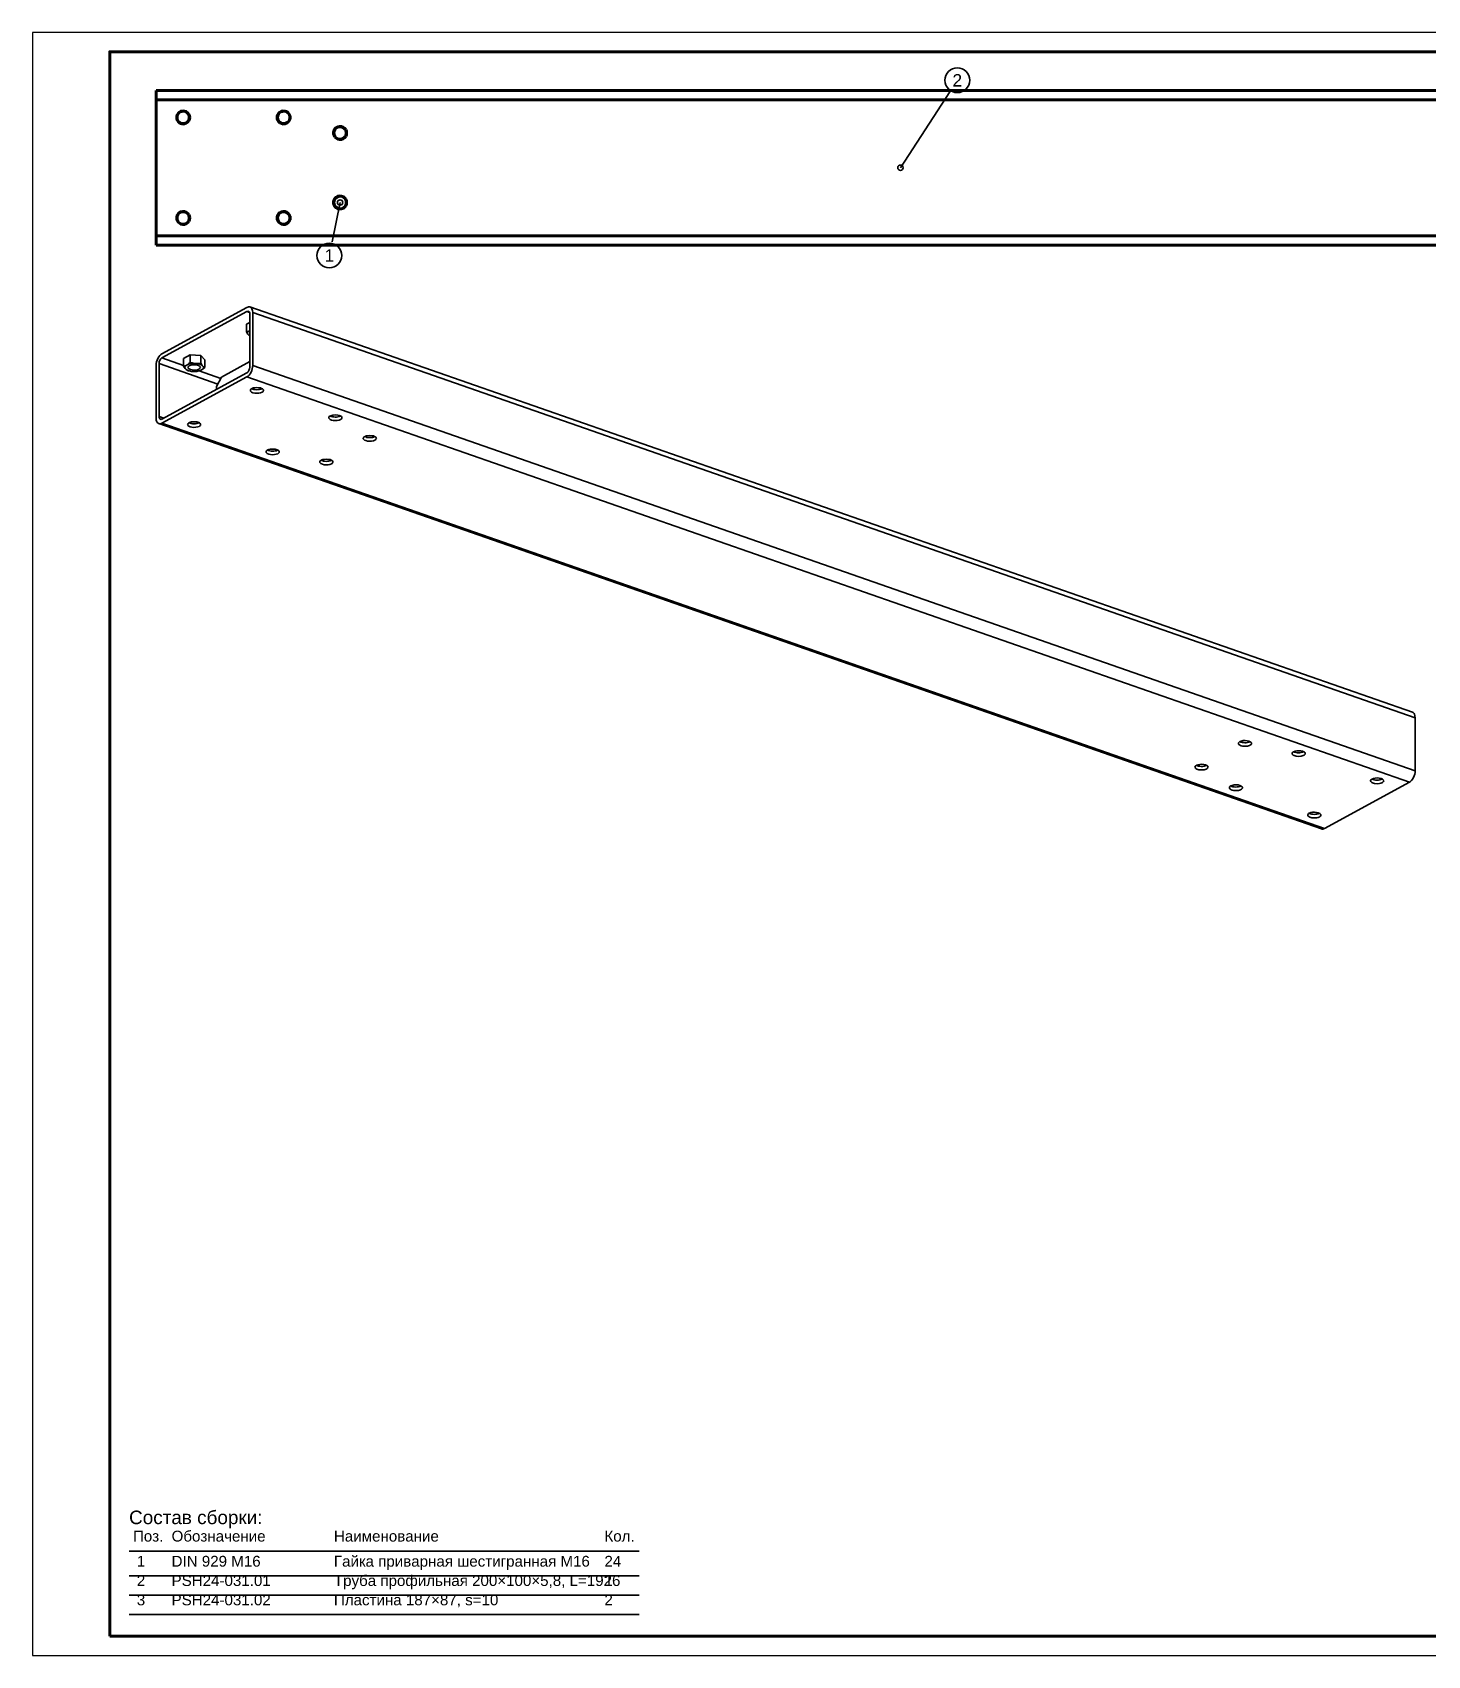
# Model space of a CAD drawing. Header units: millimetres. Extents: x 0 to 594, y 0 to 420.
# Drawn here: x 0 to 361, y 0 to 420 of the extents above; entities that cross this region are included whole.
import ezdxf
from ezdxf.enums import TextEntityAlignment as Align

# ---------------------------------------------------------------- set-up
doc = ezdxf.new("R2010")
doc.units = ezdxf.units.MM
doc.styles.add('GOST', font='Arial')

msp = doc.modelspace()

# ---------------------------------------------------------------- linework, layer by layer
at = {"color": 1, "lineweight": 70}
for p, q in [((32, 405), (32, 404.98)), ((32, 405), (417.2, 405)), ((32, 404.98), (32, 404.94)), ((32, 404.94), (32, 404.87)), ((32, 404.87), (32, 404.76)), ((32, 404.76), (32, 404.63)), ((32, 404.63), (32, 404.48)), ((32, 404.48), (32, 404.3)), ((32, 404.3), (32, 404.1)), ((32, 404.1), (32, 403.88)), ((32, 403.88), (32, 403.64)), ((32, 403.64), (32, 403.39)), ((32, 403.39), (32, 403.13)), ((32, 403.13), (32, 402.87)), ((32, 402.87), (32, 402.6)), ((32, 402.6), (32, 367.4)), ((32, 402.6), (417.2, 402.6)), ((37.68, 399.07), (37.44, 398.68)), ((37.91, 399.17), (37.63, 398.83)), ((38.02, 399.39), (37.68, 399.07)), ((38.26, 399.42), (37.91, 399.17)), ((38.43, 399.6), (38.02, 399.39)), ((38.67, 399.57), (38.26, 399.42)), ((38.88, 399.7), (38.43, 399.6)), ((39.11, 399.6), (38.67, 399.57)), ((39.35, 399.66), (38.88, 399.7)), ((39.54, 399.51), (39.11, 399.6)), ((39.78, 399.51), (39.35, 399.66)), ((39.92, 399.31), (39.54, 399.51)), ((40.16, 399.24), (39.78, 399.51)), ((40.24, 399.01), (39.92, 399.31)), ((40.45, 398.88), (40.16, 399.24)), ((40.47, 398.64), (40.24, 399.01)), ((63.68, 399.07), (63.44, 398.68)), ((63.91, 399.17), (63.63, 398.83)), ((64.02, 399.39), (63.68, 399.07)), ((64.26, 399.42), (63.91, 399.17)), ((64.43, 399.6), (64.02, 399.39)), ((64.67, 399.57), (64.26, 399.42)), ((64.88, 399.7), (64.43, 399.6)), ((65.11, 399.6), (64.67, 399.57)), ((65.35, 399.66), (64.88, 399.7)), ((65.54, 399.51), (65.11, 399.6)), ((65.78, 399.51), (65.35, 399.66)), ((65.92, 399.31), (65.54, 399.51)), ((66.16, 399.24), (65.78, 399.51)), ((66.24, 399.01), (65.92, 399.31)), ((66.45, 398.88), (66.16, 399.24)), ((66.47, 398.64), (66.24, 399.01)), ((37.44, 398.68), (37.32, 398.23)), ((37.32, 398.23), (37.32, 397.77)), ((37.32, 397.77), (37.44, 397.32)), ((37.46, 398.43), (37.4, 398)), ((37.4, 398), (37.46, 397.57)), ((37.44, 397.32), (37.68, 396.93)), ((37.63, 398.83), (37.46, 398.43)), ((37.46, 397.57), (37.63, 397.17)), ((37.63, 397.17), (37.91, 396.83)), ((37.68, 396.93), (38.02, 396.61)), ((37.91, 396.83), (38.26, 396.58)), ((38.02, 396.61), (38.43, 396.4)), ((38.26, 396.58), (38.67, 396.43)), ((38.43, 396.4), (38.88, 396.3)), ((38.67, 396.43), (39.11, 396.4)), ((38.88, 396.3), (39.35, 396.34)), ((39.11, 396.4), (39.54, 396.49)), ((39.35, 396.34), (39.78, 396.49)), ((39.54, 396.49), (39.92, 396.69)), ((39.78, 396.49), (40.16, 396.76)), ((39.92, 396.69), (40.24, 396.99)), ((40.16, 396.76), (40.45, 397.12)), ((40.24, 396.99), (40.47, 397.36)), ((40.64, 398.46), (40.45, 398.88)), ((40.45, 397.12), (40.64, 397.54)), ((40.59, 398.22), (40.47, 398.64)), ((40.47, 397.36), (40.59, 397.78)), ((40.59, 397.78), (40.59, 398.22)), ((40.7, 398), (40.64, 398.46)), ((40.64, 397.54), (40.7, 398)), ((63.44, 398.68), (63.32, 398.23)), ((63.32, 398.23), (63.32, 397.77)), ((63.32, 397.77), (63.44, 397.32)), ((63.46, 398.43), (63.4, 398)), ((63.4, 398), (63.46, 397.57)), ((63.44, 397.32), (63.68, 396.93)), ((63.63, 398.83), (63.46, 398.43)), ((63.46, 397.57), (63.63, 397.17)), ((63.63, 397.17), (63.91, 396.83)), ((63.68, 396.93), (64.02, 396.61)), ((63.91, 396.83), (64.26, 396.58)), ((64.02, 396.61), (64.43, 396.4)), ((64.26, 396.58), (64.67, 396.43)), ((64.43, 396.4), (64.88, 396.3)), ((64.67, 396.43), (65.11, 396.4)), ((64.88, 396.3), (65.35, 396.34)), ((65.11, 396.4), (65.54, 396.49)), ((65.35, 396.34), (65.78, 396.49)), ((65.54, 396.49), (65.92, 396.69)), ((65.78, 396.49), (66.16, 396.76)), ((65.92, 396.69), (66.24, 396.99)), ((66.16, 396.76), (66.45, 397.12)), ((66.24, 396.99), (66.47, 397.36)), ((66.64, 398.46), (66.45, 398.88)), ((66.45, 397.12), (66.64, 397.54)), ((66.59, 398.22), (66.47, 398.64)), ((66.47, 397.36), (66.59, 397.78)), ((66.59, 397.78), (66.59, 398.22)), ((66.7, 398), (66.64, 398.46)), ((66.64, 397.54), (66.7, 398)), ((78.28, 395.07), (78.04, 394.68)), ((78.23, 394.83), (78.06, 394.43)), ((78.51, 395.17), (78.23, 394.83)), ((78.62, 395.39), (78.28, 395.07)), ((78.86, 395.42), (78.51, 395.17)), ((79.03, 395.6), (78.62, 395.39)), ((79.27, 395.57), (78.86, 395.42)), ((79.48, 395.7), (79.03, 395.6)), ((79.71, 395.6), (79.27, 395.57)), ((79.95, 395.66), (79.48, 395.7)), ((80.14, 395.51), (79.71, 395.6)), ((80.38, 395.51), (79.95, 395.66)), ((80.52, 395.31), (80.14, 395.51)), ((80.76, 395.24), (80.38, 395.51)), ((80.84, 395.01), (80.52, 395.31)), ((81.05, 394.88), (80.76, 395.24)), ((81.07, 394.64), (80.84, 395.01)), ((81.24, 394.46), (81.05, 394.88)), ((78.04, 394.68), (77.92, 394.23)), ((77.92, 394.23), (77.92, 393.77)), ((77.92, 393.77), (78.04, 393.32)), ((78.06, 394.43), (78, 394)), ((78, 394), (78.06, 393.57)), ((78.04, 393.32), (78.28, 392.93)), ((78.06, 393.57), (78.23, 393.17)), ((78.23, 393.17), (78.51, 392.83)), ((78.28, 392.93), (78.62, 392.61)), ((78.51, 392.83), (78.86, 392.58)), ((78.62, 392.61), (79.03, 392.4)), ((78.86, 392.58), (79.27, 392.43)), ((79.03, 392.4), (79.48, 392.3)), ((79.27, 392.43), (79.71, 392.4)), ((79.48, 392.3), (79.95, 392.34)), ((79.71, 392.4), (80.14, 392.49)), ((79.95, 392.34), (80.38, 392.49)), ((80.14, 392.49), (80.52, 392.69)), ((80.38, 392.49), (80.76, 392.76)), ((80.52, 392.69), (80.84, 392.99)), ((80.76, 392.76), (81.05, 393.12)), ((80.84, 392.99), (81.07, 393.36)), ((81.05, 393.12), (81.24, 393.54)), ((81.19, 394.22), (81.07, 394.64)), ((81.07, 393.36), (81.19, 393.78)), ((81.19, 393.78), (81.19, 394.22)), ((81.3, 394), (81.24, 394.46)), ((81.24, 393.54), (81.3, 394)), ((78.04, 376.68), (77.92, 376.23)), ((77.92, 376.23), (77.92, 375.77)), ((77.92, 375.77), (78.04, 375.32)), ((78.06, 376.43), (78, 376)), ((78, 376), (78.06, 375.57)), ((78.28, 377.07), (78.04, 376.68)), ((78.04, 375.32), (78.28, 374.93)), ((78.23, 376.83), (78.06, 376.43)), ((78.06, 375.57), (78.23, 375.17)), ((78.51, 377.17), (78.23, 376.83)), ((78.23, 375.17), (78.51, 374.83)), ((78.62, 377.39), (78.28, 377.07)), ((78.28, 374.93), (78.62, 374.61)), ((78.86, 377.42), (78.51, 377.17)), ((78.51, 374.83), (78.86, 374.58)), ((79.03, 377.6), (78.62, 377.39)), ((78.62, 374.61), (79.03, 374.4)), ((79.27, 377.57), (78.86, 377.42)), ((78.86, 374.58), (79.27, 374.43)), ((79.48, 377.7), (79.03, 377.6)), ((79.03, 374.4), (79.48, 374.3)), ((79.71, 377.6), (79.27, 377.57)), ((79.27, 374.43), (79.71, 374.4)), ((79.95, 377.66), (79.48, 377.7)), ((79.48, 374.3), (79.95, 374.34)), ((80.14, 377.51), (79.71, 377.6)), ((79.71, 374.4), (80.14, 374.49)), ((80.38, 377.51), (79.95, 377.66)), ((79.95, 374.34), (80.38, 374.49)), ((80.52, 377.31), (80.14, 377.51)), ((80.14, 374.49), (80.52, 374.69)), ((80.76, 377.24), (80.38, 377.51)), ((80.38, 374.49), (80.76, 374.76)), ((80.84, 377.01), (80.52, 377.31)), ((80.52, 374.69), (80.84, 374.99)), ((81.05, 376.88), (80.76, 377.24)), ((80.76, 374.76), (81.05, 375.12)), ((81.07, 376.64), (80.84, 377.01)), ((80.84, 374.99), (81.07, 375.36)), ((81.24, 376.46), (81.05, 376.88)), ((81.05, 375.12), (81.24, 375.54)), ((81.19, 376.22), (81.07, 376.64)), ((81.07, 375.36), (81.19, 375.78)), ((81.19, 375.78), (81.19, 376.22)), ((81.3, 376), (81.24, 376.46)), ((81.24, 375.54), (81.3, 376)), ((37.44, 372.68), (37.32, 372.23)), ((37.32, 372.23), (37.32, 371.77)), ((37.32, 371.77), (37.44, 371.32)), ((37.46, 372.43), (37.4, 372)), ((37.4, 372), (37.46, 371.57)), ((37.68, 373.07), (37.44, 372.68)), ((37.44, 371.32), (37.68, 370.93)), ((37.63, 372.83), (37.46, 372.43)), ((37.46, 371.57), (37.63, 371.17)), ((37.91, 373.17), (37.63, 372.83)), ((37.63, 371.17), (37.91, 370.83)), ((38.02, 373.39), (37.68, 373.07)), ((37.68, 370.93), (38.02, 370.61)), ((38.26, 373.42), (37.91, 373.17)), ((37.91, 370.83), (38.26, 370.58)), ((38.43, 373.6), (38.02, 373.39)), ((38.02, 370.61), (38.43, 370.4)), ((38.67, 373.57), (38.26, 373.42)), ((38.26, 370.58), (38.67, 370.43)), ((38.88, 373.7), (38.43, 373.6)), ((38.43, 370.4), (38.88, 370.3)), ((39.11, 373.6), (38.67, 373.57)), ((38.67, 370.43), (39.11, 370.4)), ((39.35, 373.66), (38.88, 373.7)), ((38.88, 370.3), (39.35, 370.34)), ((39.54, 373.51), (39.11, 373.6)), ((39.11, 370.4), (39.54, 370.49)), ((39.78, 373.51), (39.35, 373.66)), ((39.35, 370.34), (39.78, 370.49)), ((39.92, 373.31), (39.54, 373.51)), ((39.54, 370.49), (39.92, 370.69)), ((40.16, 373.24), (39.78, 373.51)), ((39.78, 370.49), (40.16, 370.76)), ((40.24, 373.01), (39.92, 373.31)), ((39.92, 370.69), (40.24, 370.99)), ((40.45, 372.88), (40.16, 373.24)), ((40.16, 370.76), (40.45, 371.12)), ((40.47, 372.64), (40.24, 373.01)), ((40.24, 370.99), (40.47, 371.36)), ((40.64, 372.46), (40.45, 372.88)), ((40.45, 371.12), (40.64, 371.54)), ((40.59, 372.22), (40.47, 372.64)), ((40.47, 371.36), (40.59, 371.78)), ((40.59, 371.78), (40.59, 372.22)), ((40.7, 372), (40.64, 372.46)), ((40.64, 371.54), (40.7, 372)), ((63.44, 372.68), (63.32, 372.23)), ((63.32, 372.23), (63.32, 371.77)), ((63.32, 371.77), (63.44, 371.32)), ((63.46, 372.43), (63.4, 372)), ((63.4, 372), (63.46, 371.57)), ((63.68, 373.07), (63.44, 372.68)), ((63.44, 371.32), (63.68, 370.93)), ((63.63, 372.83), (63.46, 372.43)), ((63.46, 371.57), (63.63, 371.17)), ((63.91, 373.17), (63.63, 372.83)), ((63.63, 371.17), (63.91, 370.83)), ((64.02, 373.39), (63.68, 373.07)), ((63.68, 370.93), (64.02, 370.61)), ((64.26, 373.42), (63.91, 373.17)), ((63.91, 370.83), (64.26, 370.58)), ((64.43, 373.6), (64.02, 373.39)), ((64.02, 370.61), (64.43, 370.4)), ((64.67, 373.57), (64.26, 373.42)), ((64.26, 370.58), (64.67, 370.43)), ((64.88, 373.7), (64.43, 373.6)), ((64.43, 370.4), (64.88, 370.3)), ((65.11, 373.6), (64.67, 373.57)), ((64.67, 370.43), (65.11, 370.4)), ((65.35, 373.66), (64.88, 373.7)), ((64.88, 370.3), (65.35, 370.34)), ((65.54, 373.51), (65.11, 373.6)), ((65.11, 370.4), (65.54, 370.49)), ((65.78, 373.51), (65.35, 373.66)), ((65.35, 370.34), (65.78, 370.49)), ((65.92, 373.31), (65.54, 373.51)), ((65.54, 370.49), (65.92, 370.69)), ((66.16, 373.24), (65.78, 373.51)), ((65.78, 370.49), (66.16, 370.76)), ((66.24, 373.01), (65.92, 373.31)), ((65.92, 370.69), (66.24, 370.99)), ((66.45, 372.88), (66.16, 373.24)), ((66.16, 370.76), (66.45, 371.12)), ((66.47, 372.64), (66.24, 373.01)), ((66.24, 370.99), (66.47, 371.36)), ((66.64, 372.46), (66.45, 372.88)), ((66.45, 371.12), (66.64, 371.54)), ((66.59, 372.22), (66.47, 372.64)), ((66.47, 371.36), (66.59, 371.78)), ((66.59, 371.78), (66.59, 372.22)), ((66.7, 372), (66.64, 372.46)), ((66.64, 371.54), (66.7, 372)), ((32, 367.4), (32, 367.13)), ((32, 367.4), (417.2, 367.4)), ((32, 367.13), (32, 366.87)), ((32, 366.87), (32, 366.61)), ((32, 366.61), (32, 366.36)), ((32, 366.36), (32, 366.12)), ((32, 366.12), (32, 365.9)), ((32, 365.9), (32, 365.7)), ((32, 365.7), (32, 365.52)), ((32, 365.52), (32, 365.37)), ((32, 365.37), (32, 365.24)), ((32, 365.24), (32, 365.13)), ((32, 365.13), (32, 365.06)), ((32, 365.06), (32, 365.02)), ((32, 365.02), (32, 365)), ((32, 365), (417.2, 365))]:
    msp.add_line(p, q, dxfattribs=at)
at = {"color": 7, "lineweight": 35}
for p, q in [((237.34, 404.62), (224.6, 385)), ((77.54, 365.81), (79.6, 376))]:
    msp.add_line(p, q, dxfattribs=at)
at = {"color": 1, "lineweight": 35}
for p, q in [((33.5, 336.88), (55.49, 348.85)), ((55.49, 348.85), (55.7, 348.95)), ((55.7, 348.95), (55.9, 349)), ((55.9, 349), (56.09, 349)), ((56.09, 349), (56.28, 348.96)), ((56.28, 348.96), (56.43, 348.89)), ((357.07, 244.1), (56.28, 348.96)), ((56.43, 348.89), (56.57, 348.78)), ((56.57, 348.78), (56.7, 348.63)), ((56.7, 348.63), (56.8, 348.46)), ((55.49, 347.77), (33.5, 335.8)), ((55.34, 344.49), (56.24, 344.97)), ((55.34, 342.53), (55.34, 344.49)), ((55.69, 347.84), (55.49, 347.77)), ((56.16, 347.54), (55.49, 347.77)), ((55.88, 347.83), (55.69, 347.84)), ((56.03, 347.74), (55.88, 347.83)), ((56.14, 347.58), (56.03, 347.74)), ((56.21, 347.36), (56.14, 347.58)), ((56.24, 347.1), (56.21, 347.36)), ((56.24, 333.42), (56.24, 347.1)), ((56.8, 348.46), (56.94, 348.03)), ((56.94, 348.03), (56.99, 347.51)), ((56.99, 347.51), (56.99, 333.83)), ((56.99, 347.51), (357.78, 242.65)), ((55.68, 342.6), (55.34, 342.53)), ((55.34, 342.53), (55.72, 341.93)), ((55.66, 342.13), (55.68, 342.33)), ((55.72, 341.93), (55.66, 342.13)), ((55.99, 342.71), (55.68, 342.6)), ((55.68, 342.33), (55.8, 342.52)), ((55.72, 341.93), (55.97, 341.65)), ((55.8, 342.52), (55.99, 342.71)), ((55.97, 341.65), (56.24, 341.46)), ((56.24, 341.48), (55.97, 341.65)), ((56.24, 342.84), (55.99, 342.71)), ((32.44, 335.67), (32.67, 336.06)), ((32.67, 336.06), (32.93, 336.4)), ((32.93, 336.4), (33.21, 336.68)), ((33.21, 336.68), (33.5, 336.88)), ((39.1, 335.64), (40.83, 336.58)), ((40.83, 336.58), (43.57, 336.4)), ((40.83, 334.63), (40.83, 336.58)), ((43.57, 336.4), (44.58, 335.27)), ((43.57, 334.45), (43.57, 336.4)), ((32, 333.9), (32.03, 334.34)), ((32, 320.22), (32, 333.9)), ((32.03, 334.34), (32.11, 334.79)), ((32.11, 334.79), (32.25, 335.24)), ((32.25, 335.24), (32.44, 335.67)), ((32.81, 334.75), (32.75, 334.31)), ((32.75, 334.31), (32.75, 320.63)), ((47.97, 329), (32.75, 334.31)), ((32.97, 335.19), (32.81, 334.75)), ((33.21, 335.56), (32.97, 335.19)), ((33.35, 335.7), (33.21, 335.56)), ((33.5, 335.8), (33.35, 335.7)), ((39.1, 333.84), (33.5, 335.8)), ((33.5, 319.96), (55.49, 331.93)), ((39.1, 333.69), (39.1, 335.64)), ((39.43, 333.75), (39.1, 333.69)), ((39.1, 333.69), (39.48, 333.08)), ((39.42, 333.28), (39.44, 333.48)), ((39.48, 333.08), (39.42, 333.28)), ((39.75, 333.86), (39.43, 333.75)), ((39.44, 333.48), (39.55, 333.68)), ((39.48, 333.08), (39.73, 332.8)), ((39.55, 333.68), (39.75, 333.86)), ((39.73, 332.8), (39.91, 332.66)), ((40.07, 332.6), (39.73, 332.8)), ((40.18, 334.09), (39.75, 333.86)), ((39.91, 332.66), (40.11, 332.56)), ((40.52, 332.44), (40.07, 332.6)), ((40.11, 332.56), (40.4, 332.47)), ((40.49, 334.33), (40.18, 334.09)), ((40.18, 334.09), (40.55, 334.22)), ((40.24, 333.32), (40.27, 333.46)), ((40.26, 333.22), (40.24, 333.32)), ((40.31, 333.11), (40.26, 333.22)), ((40.27, 333.46), (40.36, 333.59)), ((40.53, 332.92), (40.31, 333.11)), ((40.36, 333.59), (40.51, 333.71)), ((40.4, 332.47), (40.47, 332.45)), ((40.52, 332.44), (40.4, 332.47)), ((40.83, 334.63), (40.49, 334.33)), ((40.51, 333.71), (40.71, 333.82)), ((41.14, 332.31), (40.52, 332.44)), ((40.88, 332.77), (40.53, 332.92)), ((40.55, 334.22), (40.96, 334.31)), ((40.71, 333.82), (41.23, 333.97)), ((41.36, 334.48), (40.83, 334.63)), ((41.31, 332.67), (40.88, 332.77)), ((40.96, 334.31), (41.4, 334.36)), ((41.14, 332.31), (41.82, 332.27)), ((41.23, 333.97), (41.84, 334.02)), ((41.79, 332.63), (41.31, 332.67)), ((41.86, 334.38), (41.36, 334.48)), ((41.4, 334.36), (41.86, 334.38)), ((42.28, 332.65), (41.79, 332.63)), ((42.52, 332.31), (41.82, 332.27)), ((41.84, 334.02), (42.45, 333.97)), ((42.54, 334.33), (41.86, 334.38)), ((42.73, 332.74), (42.28, 332.65)), ((42.45, 333.97), (42.97, 333.82)), ((43.16, 332.44), (42.52, 332.31)), ((43.04, 334.36), (42.54, 334.33)), ((42.54, 334.33), (42.97, 334.26)), ((43.09, 332.89), (42.73, 332.74)), ((42.97, 334.26), (43.35, 334.15)), ((42.97, 333.82), (43.17, 333.71)), ((43.57, 334.45), (43.04, 334.36)), ((43.24, 332.99), (43.09, 332.89)), ((48.72, 330.49), (43.15, 332.43)), ((43.5, 332.55), (43.16, 332.44)), ((43.16, 332.44), (43.22, 332.45)), ((43.17, 333.71), (43.32, 333.59)), ((43.19, 332.45), (43.22, 332.45)), ((43.22, 332.45), (43.5, 332.55)), ((43.35, 333.09), (43.24, 332.99)), ((43.32, 333.59), (43.41, 333.46)), ((43.35, 334.15), (43.68, 334.01)), ((43.42, 333.21), (43.35, 333.09)), ((43.41, 333.46), (43.44, 333.32)), ((43.44, 333.32), (43.42, 333.21)), ((43.5, 332.55), (43.93, 332.79)), ((43.95, 333.84), (43.57, 334.45)), ((43.68, 334.01), (43.95, 333.84)), ((43.93, 332.79), (44.24, 333.02)), ((44.12, 332.97), (43.93, 332.79)), ((44.2, 333.56), (43.95, 333.84)), ((44.24, 333.16), (44.12, 332.97)), ((44.2, 333.56), (44.26, 333.36)), ((44.38, 333.42), (44.2, 333.56)), ((44.26, 333.36), (44.24, 333.16)), ((44.24, 333.02), (44.58, 333.32)), ((44.58, 333.32), (44.38, 333.42)), ((44.58, 333.32), (44.58, 335.27)), ((56.24, 334.84), (48.9, 330.84)), ((55.49, 331.93), (55.63, 332.03)), ((55.63, 332.03), (55.78, 332.17)), ((55.78, 332.17), (56.02, 332.54)), ((56.02, 332.54), (56.18, 332.98)), ((56.18, 332.98), (56.24, 333.42)), ((56.55, 332.06), (56.32, 331.67)), ((56.74, 332.49), (56.55, 332.06)), ((56.87, 332.94), (56.74, 332.49)), ((56.96, 333.39), (56.87, 332.94)), ((56.99, 333.83), (56.96, 333.39)), ((357.78, 228.97), (56.99, 333.83)), ((55.49, 330.85), (33.5, 318.88)), ((48.9, 330.84), (47.65, 328.36)), ((47.65, 328.36), (47.65, 327.66)), ((55.78, 331.05), (55.49, 330.85)), ((356.28, 226), (55.49, 330.85)), ((56.06, 331.33), (55.78, 331.05)), ((56.32, 331.67), (56.06, 331.33)), ((56.51, 327.67), (56.41, 327.53)), ((56.67, 327.79), (56.51, 327.67)), ((56.88, 327.91), (56.67, 327.79)), ((56.77, 327.85), (57.02, 327.73)), ((57.14, 328), (56.88, 327.91)), ((57.02, 327.73), (57.32, 327.64)), ((57.43, 328.07), (57.14, 328)), ((57.32, 327.64), (57.66, 327.58)), ((58.08, 328.12), (57.43, 328.07)), ((58.73, 328.07), (58.08, 328.12)), ((58.4, 327.57), (58.75, 327.62)), ((59.03, 328), (58.73, 328.07)), ((58.75, 327.62), (59.07, 327.71)), ((59.28, 327.91), (59.03, 328)), ((59.07, 327.71), (59.33, 327.82)), ((59.49, 327.79), (59.28, 327.91)), ((59.33, 327.82), (59.39, 327.85)), ((59.65, 327.67), (59.49, 327.79)), ((59.75, 327.53), (59.65, 327.67)), ((56.41, 327.53), (56.38, 327.38)), ((56.38, 327.38), (56.4, 327.27)), ((56.4, 327.27), (56.46, 327.16)), ((56.46, 327.16), (56.69, 326.95)), ((56.69, 326.95), (57.06, 326.79)), ((57.06, 326.79), (57.52, 326.68)), ((57.52, 326.68), (58.03, 326.64)), ((57.66, 327.58), (58.03, 327.56)), ((58.03, 327.56), (58.4, 327.57)), ((58.03, 326.64), (58.55, 326.67)), ((58.55, 326.67), (59.02, 326.77)), ((59.02, 326.77), (59.41, 326.92)), ((59.41, 326.92), (59.57, 327.02)), ((59.57, 327.02), (59.69, 327.14)), ((59.69, 327.14), (59.76, 327.26)), ((59.78, 327.38), (59.75, 327.53)), ((59.76, 327.26), (59.78, 327.38)), ((32.05, 319.7), (32, 320.22)), ((32.19, 319.27), (32.05, 319.7)), ((32.29, 319.1), (32.19, 319.27)), ((32.75, 320.63), (32.77, 320.37)), ((33.96, 320.21), (32.75, 320.63)), ((32.77, 320.37), (32.84, 320.15)), ((32.84, 320.15), (32.96, 319.99)), ((32.96, 319.99), (33.1, 319.9)), ((33.1, 319.9), (33.29, 319.89)), ((33.29, 319.89), (33.5, 319.96)), ((41.19, 319.22), (40.89, 319.15)), ((41.84, 319.28), (41.19, 319.22)), ((42.49, 319.22), (41.84, 319.28)), ((42.78, 319.15), (42.49, 319.22)), ((76.72, 320.45), (76.68, 320.3)), ((76.68, 320.3), (76.7, 320.19)), ((76.7, 320.19), (76.76, 320.08)), ((76.81, 320.59), (76.72, 320.45)), ((76.76, 320.08), (77, 319.88)), ((76.97, 320.72), (76.81, 320.59)), ((77.18, 320.83), (76.97, 320.72)), ((77, 319.88), (77.36, 319.71)), ((77.07, 320.78), (77.32, 320.66)), ((77.44, 320.92), (77.18, 320.83)), ((77.32, 320.66), (77.62, 320.56)), ((77.36, 319.71), (77.82, 319.61)), ((77.73, 320.99), (77.44, 320.92)), ((77.62, 320.56), (77.97, 320.5)), ((78.38, 321.05), (77.73, 320.99)), ((77.82, 319.61), (78.33, 319.56)), ((77.97, 320.5), (78.33, 320.48)), ((78.33, 320.48), (78.7, 320.49)), ((78.33, 319.56), (78.85, 319.59)), ((79.03, 320.99), (78.38, 321.05)), ((78.7, 320.49), (79.05, 320.54)), ((78.85, 319.59), (79.33, 319.69)), ((79.33, 320.92), (79.03, 320.99)), ((79.05, 320.54), (79.37, 320.63)), ((79.59, 320.83), (79.33, 320.92)), ((79.33, 319.69), (79.71, 319.84)), ((79.37, 320.63), (79.63, 320.74)), ((79.8, 320.72), (79.59, 320.83)), ((79.63, 320.74), (79.69, 320.78)), ((79.71, 319.84), (79.87, 319.95)), ((79.95, 320.59), (79.8, 320.72)), ((79.87, 319.95), (79.99, 320.06)), ((80.05, 320.45), (79.95, 320.59)), ((79.99, 320.06), (80.06, 320.18)), ((80.08, 320.3), (80.05, 320.45)), ((80.06, 320.18), (80.08, 320.3)), ((32.41, 318.95), (32.29, 319.1)), ((32.55, 318.84), (32.41, 318.95)), ((32.71, 318.77), (32.55, 318.84)), ((32.89, 318.73), (32.71, 318.77)), ((333.5, 213.91), (32.71, 318.77)), ((33.09, 318.73), (32.89, 318.73)), ((33.29, 318.78), (33.09, 318.73)), ((33.5, 318.88), (33.29, 318.78)), ((334.29, 214.02), (33.5, 318.88)), ((40.17, 318.68), (40.14, 318.54)), ((40.14, 318.54), (40.16, 318.42)), ((40.16, 318.42), (40.22, 318.31)), ((40.27, 318.82), (40.17, 318.68)), ((40.22, 318.31), (40.45, 318.11)), ((40.43, 318.95), (40.27, 318.82)), ((40.64, 319.06), (40.43, 318.95)), ((40.45, 318.11), (40.82, 317.94)), ((40.53, 319.01), (40.78, 318.89)), ((40.89, 319.15), (40.64, 319.06)), ((40.78, 318.89), (41.08, 318.79)), ((40.82, 317.94), (41.28, 317.84)), ((41.08, 318.79), (41.42, 318.74)), ((41.28, 317.84), (41.79, 317.79)), ((41.42, 318.74), (41.79, 318.71)), ((41.79, 318.71), (42.16, 318.73)), ((41.79, 317.79), (42.31, 317.82)), ((42.16, 318.73), (42.51, 318.78)), ((42.31, 317.82), (42.78, 317.92)), ((42.51, 318.78), (42.83, 318.86)), ((43.04, 319.06), (42.78, 319.15)), ((42.78, 317.92), (43.17, 318.07)), ((42.83, 318.86), (43.09, 318.97)), ((43.25, 318.95), (43.04, 319.06)), ((43.09, 318.97), (43.15, 319.01)), ((43.17, 318.07), (43.33, 318.18)), ((43.41, 318.82), (43.25, 318.95)), ((43.33, 318.18), (43.44, 318.29)), ((43.51, 318.68), (43.41, 318.82)), ((43.44, 318.29), (43.51, 318.41)), ((43.54, 318.54), (43.51, 318.68)), ((43.51, 318.41), (43.54, 318.54)), ((85.62, 315.11), (85.59, 314.97)), ((85.71, 315.25), (85.62, 315.11)), ((85.87, 315.38), (85.71, 315.25)), ((86.08, 315.49), (85.87, 315.38)), ((85.98, 315.44), (86.22, 315.32)), ((86.34, 315.59), (86.08, 315.49)), ((86.22, 315.32), (86.53, 315.23)), ((86.63, 315.65), (86.34, 315.59)), ((86.53, 315.23), (86.87, 315.17)), ((87.29, 315.71), (86.63, 315.65)), ((86.87, 315.17), (87.24, 315.15)), ((87.24, 315.15), (87.6, 315.16)), ((87.94, 315.65), (87.29, 315.71)), ((87.6, 315.16), (87.96, 315.21)), ((88.23, 315.59), (87.94, 315.65)), ((87.96, 315.21), (88.27, 315.29)), ((88.49, 315.49), (88.23, 315.59)), ((88.27, 315.29), (88.53, 315.41)), ((88.7, 315.38), (88.49, 315.49)), ((88.53, 315.41), (88.59, 315.44)), ((88.86, 315.25), (88.7, 315.38)), ((88.95, 315.11), (88.86, 315.25)), ((88.99, 314.97), (88.95, 315.11)), ((60.47, 311.6), (60.44, 311.46)), ((60.44, 311.46), (60.46, 311.34)), ((60.46, 311.34), (60.52, 311.23)), ((60.57, 311.74), (60.47, 311.6)), ((60.52, 311.23), (60.75, 311.03)), ((60.73, 311.87), (60.57, 311.74)), ((60.94, 311.98), (60.73, 311.87)), ((60.75, 311.03), (61.12, 310.87)), ((60.83, 311.93), (61.08, 311.81)), ((61.2, 312.07), (60.94, 311.98)), ((61.08, 311.81), (61.38, 311.72)), ((61.12, 310.87), (61.58, 310.76)), ((61.49, 312.14), (61.2, 312.07)), ((61.38, 311.72), (61.73, 311.66)), ((62.14, 312.2), (61.49, 312.14)), ((61.73, 311.66), (62.09, 311.63)), ((62.09, 311.63), (62.46, 311.65)), ((62.79, 312.14), (62.14, 312.2)), ((62.46, 311.65), (62.81, 311.7)), ((62.61, 310.75), (63.08, 310.84)), ((63.09, 312.07), (62.79, 312.14)), ((62.81, 311.7), (63.13, 311.78)), ((63.08, 310.84), (63.47, 310.99)), ((63.34, 311.98), (63.09, 312.07)), ((63.13, 311.78), (63.39, 311.9)), ((63.56, 311.87), (63.34, 311.98)), ((63.39, 311.9), (63.45, 311.93)), ((63.47, 310.99), (63.63, 311.1)), ((63.71, 311.74), (63.56, 311.87)), ((63.63, 311.1), (63.75, 311.21)), ((63.81, 311.6), (63.71, 311.74)), ((63.75, 311.21), (63.82, 311.33)), ((63.84, 311.46), (63.81, 311.6)), ((63.82, 311.33), (63.84, 311.46)), ((85.59, 314.97), (85.61, 314.86)), ((85.61, 314.86), (85.67, 314.74)), ((85.67, 314.74), (85.9, 314.54)), ((85.9, 314.54), (86.26, 314.38)), ((86.26, 314.38), (86.72, 314.27)), ((86.72, 314.27), (87.24, 314.23)), ((87.24, 314.23), (87.75, 314.26)), ((87.75, 314.26), (88.23, 314.35)), ((88.23, 314.35), (88.61, 314.51)), ((88.61, 314.51), (88.77, 314.61)), ((88.77, 314.61), (88.89, 314.72)), ((88.89, 314.72), (88.96, 314.84)), ((88.96, 314.84), (88.99, 314.97)), ((61.58, 310.76), (62.09, 310.72)), ((62.09, 310.72), (62.61, 310.75)), ((74.37, 308.99), (74.34, 308.84)), ((74.34, 308.84), (74.36, 308.73)), ((74.36, 308.73), (74.42, 308.62)), ((74.47, 309.13), (74.37, 308.99)), ((74.42, 308.62), (74.65, 308.42)), ((74.63, 309.26), (74.47, 309.13)), ((74.84, 309.37), (74.63, 309.26)), ((74.65, 308.42), (75.02, 308.25)), ((74.73, 309.32), (74.98, 309.2)), ((75.1, 309.46), (74.84, 309.37)), ((74.98, 309.2), (75.28, 309.1)), ((75.02, 308.25), (75.48, 308.15)), ((75.39, 309.53), (75.1, 309.46)), ((75.28, 309.1), (75.62, 309.04)), ((76.04, 309.59), (75.39, 309.53)), ((75.48, 308.15), (75.99, 308.1)), ((75.62, 309.04), (75.99, 309.02)), ((75.99, 309.02), (76.36, 309.03)), ((75.99, 308.1), (76.51, 308.13)), ((76.69, 309.53), (76.04, 309.59)), ((76.36, 309.03), (76.71, 309.08)), ((76.51, 308.13), (76.98, 308.23)), ((76.99, 309.46), (76.69, 309.53)), ((76.71, 309.08), (77.03, 309.17)), ((76.98, 308.23), (77.37, 308.38)), ((77.24, 309.37), (76.99, 309.46)), ((77.03, 309.17), (77.29, 309.28)), ((77.45, 309.26), (77.24, 309.37)), ((77.29, 309.28), (77.35, 309.32)), ((77.37, 308.38), (77.53, 308.49)), ((77.61, 309.13), (77.45, 309.26)), ((77.53, 308.49), (77.65, 308.6)), ((77.71, 308.99), (77.61, 309.13)), ((77.65, 308.6), (77.72, 308.72)), ((77.74, 308.84), (77.71, 308.99)), ((77.72, 308.72), (77.74, 308.84)), ((357.22, 244.03), (357.07, 244.1)), ((357.36, 243.92), (357.22, 244.03)), ((357.49, 243.78), (357.36, 243.92)), ((357.59, 243.6), (357.49, 243.78)), ((357.73, 243.17), (357.59, 243.6)), ((357.78, 242.65), (357.73, 243.17)), ((357.78, 228.97), (357.78, 242.65)), ((312.06, 236.15), (312.04, 236.03)), ((312.04, 236.03), (312.07, 235.88)), ((312.13, 236.27), (312.06, 236.15)), ((312.07, 235.88), (312.17, 235.74)), ((312.25, 236.39), (312.13, 236.27)), ((312.17, 235.74), (312.32, 235.62)), ((312.41, 236.49), (312.25, 236.39)), ((312.32, 235.62), (312.54, 235.5)), ((312.79, 236.64), (312.41, 236.49)), ((312.43, 236.5), (312.67, 236.38)), ((312.54, 235.5), (312.79, 235.41)), ((312.67, 236.38), (312.98, 236.29)), ((313.27, 236.74), (312.79, 236.64)), ((312.79, 235.41), (313.09, 235.34)), ((312.98, 236.29), (313.32, 236.23)), ((313.09, 235.34), (313.74, 235.29)), ((313.79, 236.77), (313.27, 236.74)), ((313.32, 236.23), (313.69, 236.2)), ((313.69, 236.2), (314.06, 236.22)), ((313.74, 235.29), (314.39, 235.34)), ((314.3, 236.73), (313.79, 236.77)), ((314.06, 236.22), (314.41, 236.27)), ((314.76, 236.62), (314.3, 236.73)), ((314.39, 235.34), (314.68, 235.41)), ((314.41, 236.27), (314.72, 236.35)), ((314.68, 235.41), (314.94, 235.5)), ((314.72, 236.35), (314.99, 236.46)), ((315.12, 236.46), (314.76, 236.62)), ((314.94, 235.5), (315.15, 235.62)), ((314.99, 236.46), (315.05, 236.5)), ((315.36, 236.25), (315.12, 236.46)), ((315.15, 235.62), (315.31, 235.74)), ((315.31, 235.74), (315.4, 235.88)), ((315.42, 236.14), (315.36, 236.25)), ((315.4, 235.88), (315.44, 236.03)), ((315.44, 236.03), (315.42, 236.14)), ((325.96, 233.54), (325.94, 233.41)), ((325.94, 233.41), (325.97, 233.27)), ((326.03, 233.66), (325.96, 233.54)), ((325.97, 233.27), (326.07, 233.13)), ((326.15, 233.77), (326.03, 233.66)), ((326.07, 233.13), (326.22, 233)), ((326.31, 233.88), (326.15, 233.77)), ((326.22, 233), (326.43, 232.89)), ((326.69, 234.03), (326.31, 233.88)), ((326.33, 233.89), (326.57, 233.77)), ((326.43, 232.89), (326.69, 232.8)), ((326.57, 233.77), (326.88, 233.67)), ((327.17, 234.13), (326.69, 234.03)), ((326.69, 232.8), (326.99, 232.73)), ((326.88, 233.67), (327.22, 233.61)), ((326.99, 232.73), (327.64, 232.67)), ((327.69, 234.15), (327.17, 234.13)), ((327.22, 233.61), (327.59, 233.59)), ((327.59, 233.59), (327.96, 233.6)), ((327.64, 232.67), (328.29, 232.73)), ((328.2, 234.11), (327.69, 234.15)), ((327.96, 233.6), (328.31, 233.65)), ((328.66, 234.01), (328.2, 234.11)), ((328.29, 232.73), (328.58, 232.8)), ((328.31, 233.65), (328.62, 233.74)), ((328.58, 232.8), (328.84, 232.89)), ((328.62, 233.74), (328.89, 233.85)), ((329.02, 233.84), (328.66, 234.01)), ((328.84, 232.89), (329.05, 233)), ((328.89, 233.85), (328.95, 233.89)), ((329.26, 233.64), (329.02, 233.84)), ((329.05, 233), (329.21, 233.13)), ((329.21, 233.13), (329.3, 233.27)), ((329.32, 233.53), (329.26, 233.64)), ((329.3, 233.27), (329.34, 233.41)), ((329.34, 233.41), (329.32, 233.53)), ((300.82, 230.03), (300.79, 229.9)), ((300.79, 229.9), (300.83, 229.76)), ((300.89, 230.15), (300.82, 230.03)), ((300.83, 229.76), (300.92, 229.62)), ((301.01, 230.26), (300.89, 230.15)), ((300.92, 229.62), (301.08, 229.49)), ((301.17, 230.36), (301.01, 230.26)), ((301.08, 229.49), (301.29, 229.38)), ((301.55, 230.52), (301.17, 230.36)), ((301.18, 230.37), (301.43, 230.25)), ((301.29, 229.38), (301.55, 229.29)), ((301.43, 230.25), (301.73, 230.16)), ((302.02, 230.61), (301.55, 230.52)), ((301.55, 229.29), (301.84, 229.22)), ((301.73, 230.16), (302.08, 230.1)), ((301.84, 229.22), (302.49, 229.16)), ((302.54, 230.64), (302.02, 230.61)), ((302.08, 230.1), (302.44, 230.08)), ((302.44, 230.08), (302.81, 230.09)), ((302.49, 229.16), (303.14, 229.22)), ((303.06, 230.6), (302.54, 230.64)), ((302.81, 230.09), (303.16, 230.14)), ((303.52, 230.49), (303.06, 230.6)), ((303.14, 229.22), (303.44, 229.29)), ((303.16, 230.14), (303.48, 230.23)), ((303.44, 229.29), (303.7, 229.38)), ((303.48, 230.23), (303.74, 230.34)), ((303.88, 230.33), (303.52, 230.49)), ((303.7, 229.38), (303.91, 229.49)), ((303.74, 230.34), (303.8, 230.37)), ((304.11, 230.13), (303.88, 230.33)), ((303.91, 229.49), (304.06, 229.62)), ((304.06, 229.62), (304.16, 229.76)), ((304.17, 230.02), (304.11, 230.13)), ((304.16, 229.76), (304.19, 229.9)), ((304.19, 229.9), (304.17, 230.02)), ((347, 226.95), (346.61, 226.8)), ((346.63, 226.81), (346.88, 226.69)), ((347.47, 227.05), (347, 226.95)), ((347.99, 227.08), (347.47, 227.05)), ((348.5, 227.04), (347.99, 227.08)), ((348.96, 226.93), (348.5, 227.04)), ((349.33, 226.76), (348.96, 226.93)), ((349.19, 226.77), (349.25, 226.81)), ((356.85, 226.47), (357.11, 226.81)), ((357.11, 226.81), (357.34, 227.21)), ((357.34, 227.21), (357.53, 227.63)), ((357.53, 227.63), (357.66, 228.08)), ((357.66, 228.08), (357.75, 228.54)), ((357.75, 228.54), (357.78, 228.97)), ((309.72, 224.69), (309.69, 224.57)), ((309.69, 224.57), (309.73, 224.42)), ((309.79, 224.81), (309.72, 224.69)), ((309.73, 224.42), (309.82, 224.28)), ((309.91, 224.93), (309.79, 224.81)), ((309.82, 224.28), (309.98, 224.16)), ((310.07, 225.03), (309.91, 224.93)), ((309.98, 224.16), (310.19, 224.04)), ((310.45, 225.18), (310.07, 225.03)), ((310.09, 225.04), (310.33, 224.92)), ((310.19, 224.04), (310.45, 223.95)), ((310.33, 224.92), (310.63, 224.83)), ((310.93, 225.28), (310.45, 225.18)), ((310.45, 223.95), (310.74, 223.88)), ((310.63, 224.83), (310.98, 224.77)), ((310.74, 223.88), (311.39, 223.83)), ((311.44, 225.31), (310.93, 225.28)), ((310.98, 224.77), (311.34, 224.74)), ((311.34, 224.74), (311.71, 224.76)), ((311.39, 223.83), (312.05, 223.88)), ((311.96, 225.27), (311.44, 225.31)), ((311.71, 224.76), (312.07, 224.81)), ((312.42, 225.16), (311.96, 225.27)), ((312.05, 223.88), (312.34, 223.95)), ((312.07, 224.81), (312.38, 224.89)), ((312.34, 223.95), (312.6, 224.04)), ((312.38, 224.89), (312.64, 225)), ((312.78, 225), (312.42, 225.16)), ((312.6, 224.04), (312.81, 224.16)), ((312.64, 225), (312.7, 225.04)), ((313.01, 224.79), (312.78, 225)), ((312.81, 224.16), (312.97, 224.28)), ((312.97, 224.28), (313.06, 224.42)), ((313.07, 224.68), (313.01, 224.79)), ((313.06, 224.42), (313.09, 224.57)), ((313.09, 224.57), (313.07, 224.68)), ((334.29, 214.02), (356.28, 226)), ((346.26, 226.46), (346.24, 226.34)), ((346.24, 226.34), (346.27, 226.19)), ((346.34, 226.58), (346.26, 226.46)), ((346.27, 226.19), (346.37, 226.05)), ((346.45, 226.7), (346.34, 226.58)), ((346.37, 226.05), (346.53, 225.92)), ((346.61, 226.8), (346.45, 226.7)), ((346.53, 225.92), (346.74, 225.81)), ((346.74, 225.81), (347, 225.72)), ((346.88, 226.69), (347.18, 226.6)), ((347, 225.72), (347.29, 225.65)), ((347.18, 226.6), (347.52, 226.54)), ((347.29, 225.65), (347.94, 225.6)), ((347.52, 226.54), (347.89, 226.51)), ((347.89, 226.51), (348.26, 226.53)), ((347.94, 225.6), (348.59, 225.65)), ((348.26, 226.53), (348.61, 226.58)), ((348.59, 225.65), (348.88, 225.72)), ((348.61, 226.58), (348.93, 226.66)), ((348.88, 225.72), (349.14, 225.81)), ((348.93, 226.66), (349.19, 226.77)), ((349.14, 225.81), (349.35, 225.92)), ((349.56, 226.56), (349.33, 226.76)), ((349.35, 225.92), (349.51, 226.05)), ((349.51, 226.05), (349.61, 226.19)), ((349.62, 226.45), (349.56, 226.56)), ((349.61, 226.19), (349.64, 226.34)), ((349.64, 226.34), (349.62, 226.45)), ((356.28, 226), (356.57, 226.2)), ((356.57, 226.2), (356.85, 226.47)), ((330.02, 217.61), (330, 217.49)), ((330, 217.49), (330.03, 217.34)), ((330.09, 217.73), (330.02, 217.61)), ((330.03, 217.34), (330.13, 217.21)), ((330.21, 217.85), (330.09, 217.73)), ((330.13, 217.21), (330.28, 217.08)), ((330.37, 217.95), (330.21, 217.85)), ((330.28, 217.08), (330.5, 216.97)), ((330.75, 218.11), (330.37, 217.95)), ((330.39, 217.96), (330.63, 217.84)), ((330.5, 216.97), (330.75, 216.87)), ((330.63, 217.84), (330.94, 217.75)), ((331.23, 218.2), (330.75, 218.11)), ((330.75, 216.87), (331.05, 216.8)), ((330.94, 217.75), (331.28, 217.69)), ((331.05, 216.8), (331.7, 216.75)), ((331.75, 218.23), (331.23, 218.2)), ((331.28, 217.69), (331.65, 217.67)), ((331.65, 217.67), (332.02, 217.68)), ((331.7, 216.75), (332.35, 216.8)), ((332.26, 218.19), (331.75, 218.23)), ((332.02, 217.68), (332.37, 217.73)), ((332.72, 218.08), (332.26, 218.19)), ((332.35, 216.8), (332.64, 216.87)), ((332.37, 217.73), (332.68, 217.81)), ((332.64, 216.87), (332.9, 216.97)), ((332.68, 217.81), (332.95, 217.93)), ((333.08, 217.92), (332.72, 218.08)), ((332.9, 216.97), (333.11, 217.08)), ((332.95, 217.93), (333.01, 217.96)), ((333.32, 217.71), (333.08, 217.92)), ((333.11, 217.08), (333.27, 217.21)), ((333.27, 217.21), (333.36, 217.34)), ((333.38, 217.6), (333.32, 217.71)), ((333.36, 217.34), (333.4, 217.49)), ((333.4, 217.49), (333.38, 217.6)), ((333.5, 213.91), (333.68, 213.87)), ((333.68, 213.87), (333.88, 213.88)), ((333.88, 213.88), (334.08, 213.93)), ((334.08, 213.93), (334.29, 214.02))]:
    msp.add_line(p, q, dxfattribs=at)
at = {"color": 8, "lineweight": 35}
for p, q in [((25, 27), (157, 27)), ((25, 20.6), (157, 20.6)), ((25, 15.6), (157, 15.6)), ((25, 10.6), (157, 10.6))]:
    msp.add_line(p, q, dxfattribs=at)
at = {"color": 7, "lineweight": 25}
msp.add_lwpolyline([(0, 0), (594, 0), (594, 420), (0, 420)], close=True, dxfattribs=at)
at = {"color": 7, "lineweight": 70}
msp.add_lwpolyline([(20, 5), (589, 5), (589, 415), (20, 415)], close=True, dxfattribs=at)
at = {"color": 7, "lineweight": 35}
for centre, radius in [((239.31, 407.64), 3.2), ((224.6, 385), 0.7), ((79.6, 376), 0.7), ((76.82, 362.28), 3.2)]:
    msp.add_circle(centre, radius, dxfattribs=at)

# ---------------------------------------------------------------- texts
at = {"color": 7, "style": 'GOST'}
for s, p in [('2', (239.31, 407.64)), ('1', (76.82, 362.28))]:
    msp.add_text(s, height=3.2, dxfattribs=at).set_placement(p, align=Align.MIDDLE)
at = {"color": 3, "style": 'GOST'}
for s, height, p in [('Состав сборки:', 3.5, (25, 34)), ('Поз.', 2.8, (26, 29.5)), ('Обозначение', 2.8, (36, 29.5)), ('Наименование', 2.8, (78, 29.5)), ('Кол.', 2.8, (148, 29.5)), ('1', 2.8, (27, 23)), ('DIN 929 M16', 2.8, (36, 23)), ('Гайка приварная шестигранная М16', 2.8, (78, 23)), ('24', 2.8, (148, 23)), ('2', 2.8, (27, 18)), ('PSH24-031.01', 2.8, (36, 18)), ('Труба профильная 200×100×5,8, L=1926', 2.8, (78, 18)), ('1', 2.8, (148, 18)), ('3', 2.8, (27, 13)), ('PSH24-031.02', 2.8, (36, 13)), ('Пластина 187×87, s=10', 2.8, (78, 13)), ('2', 2.8, (148, 13))]:
    msp.add_text(s, height=height, dxfattribs=at).set_placement(p)

doc.saveas('drawing.dxf')
